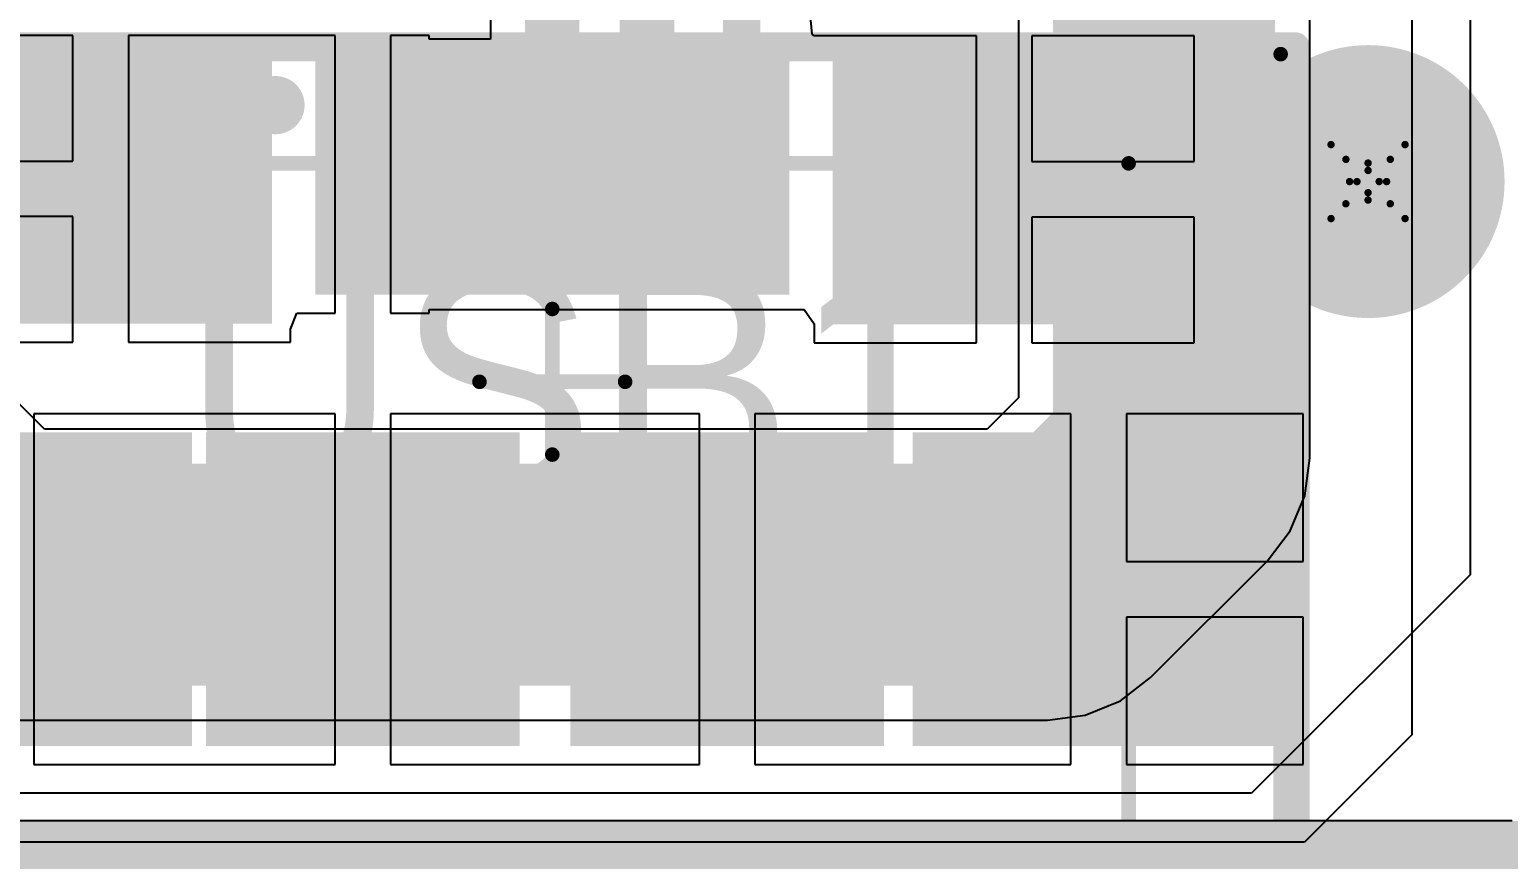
# Model space of a CAD drawing. Header units: millimetres. Extents: x -0.2 to 11.1, y -5.4 to 4.7.
# Drawn here: x 1.9139 to 2.3135, y 0.0096 to 0.234 of the extents above; entities that cross this region are included whole.
import ezdxf

# ---------------------------------------------------------------- set-up
doc = ezdxf.new("R2010")
doc.units = ezdxf.units.MM
doc.header["$MEASUREMENT"] = 0
for name, color, linetype in [('BottomLayer', 5, 'Continuous'), ('DrillDrawing', 1, 'Continuous'), ('InternalPlane1', 76, 'Continuous'), ('InternalPlane2', 16, 'Continuous'), ('Mechanical1', 6, 'Continuous'), ('Mechanical3', 76, 'Continuous'), ('Mechanical5', 56, 'Continuous'), ('TopLayer', 1, 'Continuous'), ('TopOverlay', 2, 'Continuous'), ('TopPaste', 8, 'Continuous'), ('TopSolder', 216, 'Continuous'), ('ViaHoleLayer', 16, 'Continuous')]:
    doc.layers.add(name, color=color, linetype=linetype)

# ---------------------------------------------------------------- blocks, each defined once
blk = doc.blocks.new('MICRO_B_USB_CONNECTOR_SMD_5')
at = {"layer": 'TopLayer'}
for points in [[(-0.16339, 0.02067), (-0.16339, 0.08366), (-0.08071, 0.08366), (-0.08071, 0.02067)], [(-0.05906, 0.08366), (-0.04331, 0.08366), (-0.04331, 0.02854), (-0.05906, 0.02854)], [(-0.03346, 0.08366), (-0.01772, 0.08366), (-0.01772, 0.02854), (-0.03346, 0.02854)], [(-0.00787, 0.08366), (0.00787, 0.08366), (0.00787, 0.02854), (-0.00787, 0.02854)], [(0.01772, 0.08366), (0.03346, 0.08366), (0.03346, 0.02854), (0.01772, 0.02854)], [(0.04331, 0.08366), (0.05906, 0.08366), (0.05906, 0.02854), (0.04331, 0.02854)], [(0.08079, 0.02056), (0.08079, 0.08355), (0.16347, 0.08355), (0.16347, 0.02056)], [(-0.10236, -0.0935), (-0.19291, -0.0935), (-0.19291, -0.0187), (-0.10236, -0.0187)], [(-0.08858, -0.0187), (-0.01378, -0.0187), (-0.01378, -0.0935), (-0.08858, -0.0935)], [(0.00984, -0.0187), (0.08465, -0.0187), (0.08465, -0.0935), (0.00984, -0.0935)], [(0.10236, -0.0187), (0.19291, -0.0187), (0.19291, -0.0935), (0.10236, -0.0935)]]:
    blk.add_hatch(color=1, dxfattribs=at).paths.add_polyline_path(points)
at = {"layer": 'TopPaste'}
for points in [[(-0.16839, 0.01567), (-0.16839, 0.08866), (-0.07571, 0.08866), (-0.07571, 0.01567)], [(-0.06406, 0.08866), (-0.03831, 0.08866), (-0.03831, 0.02354), (-0.06406, 0.02354)], [(-0.03846, 0.08866), (-0.01272, 0.08866), (-0.01272, 0.02354), (-0.03846, 0.02354)], [(-0.01287, 0.08866), (0.01287, 0.08866), (0.01287, 0.02354), (-0.01287, 0.02354)], [(0.01272, 0.08866), (0.03846, 0.08866), (0.03846, 0.02354), (0.01272, 0.02354)], [(0.03831, 0.08866), (0.06406, 0.08866), (0.06406, 0.02354), (0.03831, 0.02354)], [(0.07579, 0.01556), (0.07579, 0.08855), (0.16847, 0.08855), (0.16847, 0.01556)], [(-0.09736, -0.0985), (-0.19791, -0.0985), (-0.19791, -0.0137), (-0.09736, -0.0137)], [(-0.09358, -0.0137), (-0.00878, -0.0137), (-0.00878, -0.0985), (-0.09358, -0.0985)], [(0.00484, -0.0137), (0.08965, -0.0137), (0.08965, -0.0985), (0.00484, -0.0985)], [(0.09736, -0.0137), (0.19791, -0.0137), (0.19791, -0.0985), (0.09736, -0.0985)]]:
    blk.add_hatch(color=8, dxfattribs=at).paths.add_polyline_path(points)
at = {"layer": 'TopSolder'}
for points in [[(-0.16535, 0.0187), (-0.16535, 0.08563), (-0.07874, 0.08563), (-0.07874, 0.0187)], [(-0.06102, 0.08563), (-0.04134, 0.08563), (-0.04134, 0.02657), (-0.06102, 0.02657)], [(-0.03543, 0.08563), (-0.01575, 0.08563), (-0.01575, 0.02657), (-0.03543, 0.02657)], [(-0.00984, 0.08563), (0.00984, 0.08563), (0.00984, 0.02657), (-0.00984, 0.02657)], [(0.01575, 0.08563), (0.03543, 0.08563), (0.03543, 0.02657), (0.01575, 0.02657)], [(0.04134, 0.08563), (0.06102, 0.08563), (0.06102, 0.02657), (0.04134, 0.02657)], [(0.07882, 0.01859), (0.07882, 0.08552), (0.16544, 0.08552), (0.16544, 0.01859)], [(-0.10039, -0.09547), (-0.19488, -0.09547), (-0.19488, -0.01673), (-0.10039, -0.01673)], [(-0.09055, -0.01673), (-0.01181, -0.01673), (-0.01181, -0.09547), (-0.09055, -0.09547)], [(0.00787, -0.01673), (0.08661, -0.01673), (0.08661, -0.09547), (0.00787, -0.09547)], [(0.10039, -0.01673), (0.19488, -0.01673), (0.19488, -0.09547), (0.10039, -0.09547)]]:
    blk.add_hatch(color=216, dxfattribs=at).paths.add_polyline_path(points)
at = {"layer": 'Mechanical1', "const_width": 0.00394}
for points in [[(-0.15576, 0.05906), (0.15576, 0.05906)], [(0.15576, -0.1638), (0.15576, 0.05906)]]:
    blk.add_lwpolyline(points, dxfattribs=at)
at = {"layer": 'Mechanical1', "const_width": 0.00197}
blk.add_lwpolyline([(0.15478, 0.05906, 1), (0.15674, 0.05906, 1)], format="xyb", close=True, dxfattribs=at)
blk.add_lwpolyline([(0.15478, 0.05906, 1), (0.15674, 0.05906, 1)], format="xyb", close=True, dxfattribs=at)
at = {"layer": 'Mechanical3', "const_width": 0.00394}
for points in [[(-0.19685, 0.08858), (0.19685, 0.08858)], [(0.19685, -0.13386), (0.19685, 0.08858)], [(0, -0.01969), (0, 0.01969)], [(-0.01969, 0), (0.01969, 0)]]:
    blk.add_lwpolyline(points, dxfattribs=at)
at = {"layer": 'Mechanical3', "const_width": 0.00197}
for points in [[(0.19587, 0.08858, 1), (0.19783, 0.08858, 1)], [(0.19587, 0.08858, 1), (0.19783, 0.08858, 1)], [(-0.00098, 0.01969, 1), (0.00098, 0.01969, 1)], [(-0.02067, 0, 1), (-0.0187, 0, 1)], [(0.0187, 0, 1), (0.02067, 0, 1)], [(-0.00098, -0.01969, 1), (0.00098, -0.01969, 1)]]:
    blk.add_lwpolyline(points, format="xyb", close=True, dxfattribs=at)
at = {"layer": 'Mechanical5', "const_width": 0.00394}
for points in [[(-0.19685, 0.08858), (0.19685, 0.08858)], [(0.19685, -0.13386), (0.19685, 0.08858)]]:
    blk.add_lwpolyline(points, dxfattribs=at)
at = {"layer": 'Mechanical5', "const_width": 0.00197}
blk.add_lwpolyline([(0.19587, 0.08858, 1), (0.19783, 0.08858, 1)], format="xyb", close=True, dxfattribs=at)
blk.add_lwpolyline([(0.19587, 0.08858, 1), (0.19783, 0.08858, 1)], format="xyb", close=True, dxfattribs=at)
at = {"layer": 'TopOverlay', "const_width": 0.00787}
for points in [[(-0.20079, 0.09055), (0.20079, 0.09055)], [(0.20079, -0.13386), (0.20079, 0.09055)]]:
    blk.add_lwpolyline(points, dxfattribs=at)
at = {"layer": 'TopOverlay'}
for points, const_width in [([(0.19882, 0.09055, 1), (0.20276, 0.09055, 1)], 0.00394), ([(0.19882, 0.09055, 1), (0.20276, 0.09055, 1)], 0.00394), ([(-0.07087, 0.0748, 1), (-0.07874, 0.0748, 1)], 0.00787), ([(-0.08071, 0.0748, 1), (-0.07677, 0.0748, 1)], 0.00394), ([(-0.07283, 0.0748, 1), (-0.0689, 0.0748, 1)], 0.00394)]:
    blk.add_lwpolyline(points, format="xyb", close=True, dxfattribs=dict(at, const_width=const_width))
at = {"layer": 'Mechanical5'}
blk.add_text('USB1', height=0.06, dxfattribs=at).set_placement((-0.09997, -0.02999))

msp = doc.modelspace()

# ---------------------------------------------------------------- hatches: boundary and pattern name
at = {"layer": 'BottomLayer'}
h = msp.add_hatch(color=5, dxfattribs=at)
edge = h.paths.add_edge_path()
edge.add_arc((2.27559, 0.19291), 0.01181, 0, 360)
at = {"layer": 'InternalPlane2'}
h = msp.add_hatch(color=16, dxfattribs=at)
edge = h.paths.add_edge_path()
edge.add_arc((2.27559, 0.19291), 0.03689, 0, 360)
at = {"layer": 'TopLayer'}
h = msp.add_hatch(color=1, dxfattribs=at)
edge = h.paths.add_edge_path()
edge.add_arc((2.27559, 0.19291), 0.01181, 0, 360)
at = {"layer": 'ViaHoleLayer'}
h = msp.add_hatch(color=16, dxfattribs=at)
edge = h.paths.add_edge_path()
edge.add_arc((2.27559, 0.19291), 0.00689, 0, 360)

# ---------------------------------------------------------------- linework, layer by layer
at = {"layer": 'BottomLayer'}
for p, q in [((2.30315, 1.06693), (2.30315, 0.08661)), ((2.18114, 0.38656), (2.18114, 0.1344)), ((2.25981, 0.11811), (2.25981, 0.38656)), ((1.91787, 0.12595), (1.88579, 0.15803)), ((2.18114, 0.1344), (2.17268, 0.12595)), ((2.17268, 0.12595), (1.91787, 0.12595)), ((2.25847, 0.10793), (2.25981, 0.11811)), ((2.25454, 0.09844), (2.25847, 0.10793)), ((2.24829, 0.0903), (2.25454, 0.09844)), ((2.21679, 0.0588), (2.24829, 0.0903)), ((2.30315, 0.08661), (2.24409, 0.02756)), ((2.20864, 0.05255), (2.21679, 0.0588)), ((2.19916, 0.04862), (2.20864, 0.05255)), ((2.18898, 0.04728), (2.19916, 0.04862)), ((1.90157, 0.04728), (2.18898, 0.04728)), ((2.24409, 0.02756), (0.33465, 0.02756))]:
    msp.add_line(p, q, dxfattribs=at)
at = {"layer": 'BottomLayer', "const_width": 0.06}
for points in [[(2.22047, 0.11811), (2.22047, 0.48535)], [(1.84646, 0.14173), (1.90157, 0.08661)], [(2.18898, 0.08661), (2.22047, 0.11811)], [(1.90157, 0.08661), (2.18898, 0.08661)]]:
    msp.add_lwpolyline(points, dxfattribs=at)
at = {"layer": 'BottomLayer', "const_width": 0.03}
for points in [[(2.20547, 0.11811, 1), (2.23547, 0.11811, 1)], [(2.20547, 0.11811, 1), (2.23547, 0.11811, 1)], [(1.88657, 0.08661, 1), (1.91657, 0.08661, 1)], [(1.88657, 0.08661, 1), (1.91657, 0.08661, 1)], [(2.17398, 0.08661, 1), (2.20398, 0.08661, 1)], [(2.17398, 0.08661, 1), (2.20398, 0.08661, 1)]]:
    msp.add_lwpolyline(points, format="xyb", close=True, dxfattribs=at)
at = {"layer": 'DrillDrawing', "const_width": 0.002}
for points in [[(2.26559, 0.20291), (2.27559, 0.19791)], [(2.26559, 0.20291), (2.27059, 0.19291)], [(2.27559, 0.19791), (2.28559, 0.20291)], [(2.28059, 0.19291), (2.28559, 0.20291)], [(2.26959, 0.19891), (2.27559, 0.19591)], [(2.26959, 0.19891), (2.27259, 0.19291)], [(2.27559, 0.19591), (2.28159, 0.19891)], [(2.27859, 0.19291), (2.28159, 0.19891)], [(2.26559, 0.18291), (2.27059, 0.19291)], [(2.26959, 0.18691), (2.27259, 0.19291)], [(2.27859, 0.19291), (2.28159, 0.18691)], [(2.28059, 0.19291), (2.28559, 0.18291)], [(2.26559, 0.18291), (2.27559, 0.18791)], [(2.26959, 0.18691), (2.27559, 0.18991)], [(2.27559, 0.18991), (2.28159, 0.18691)], [(2.27559, 0.18791), (2.28559, 0.18291)]]:
    msp.add_lwpolyline(points, dxfattribs=at)
at = {"layer": 'DrillDrawing', "const_width": 0.001}
for points in [[(2.26509, 0.20291, 1), (2.26609, 0.20291, 1)], [(2.26509, 0.20291, 1), (2.26609, 0.20291, 1)], [(2.28509, 0.20291, 1), (2.28609, 0.20291, 1)], [(2.28509, 0.20291, 1), (2.28609, 0.20291, 1)], [(2.26909, 0.19891, 1), (2.27009, 0.19891, 1)], [(2.26909, 0.19891, 1), (2.27009, 0.19891, 1)], [(2.28109, 0.19891, 1), (2.28209, 0.19891, 1)], [(2.28109, 0.19891, 1), (2.28209, 0.19891, 1)], [(2.27509, 0.19791, 1), (2.27609, 0.19791, 1)], [(2.27509, 0.19791, 1), (2.27609, 0.19791, 1)], [(2.27509, 0.19591, 1), (2.27609, 0.19591, 1)], [(2.27509, 0.19591, 1), (2.27609, 0.19591, 1)], [(2.27009, 0.19291, 1), (2.27109, 0.19291, 1)], [(2.27009, 0.19291, 1), (2.27109, 0.19291, 1)], [(2.27209, 0.19291, 1), (2.27309, 0.19291, 1)], [(2.27209, 0.19291, 1), (2.27309, 0.19291, 1)], [(2.27809, 0.19291, 1), (2.27909, 0.19291, 1)], [(2.27809, 0.19291, 1), (2.27909, 0.19291, 1)], [(2.28009, 0.19291, 1), (2.28109, 0.19291, 1)], [(2.28009, 0.19291, 1), (2.28109, 0.19291, 1)], [(2.26909, 0.18691, 1), (2.27009, 0.18691, 1)], [(2.26909, 0.18691, 1), (2.27009, 0.18691, 1)], [(2.27509, 0.18991, 1), (2.27609, 0.18991, 1)], [(2.27509, 0.18991, 1), (2.27609, 0.18991, 1)], [(2.27509, 0.18791, 1), (2.27609, 0.18791, 1)], [(2.27509, 0.18791, 1), (2.27609, 0.18791, 1)], [(2.28109, 0.18691, 1), (2.28209, 0.18691, 1)], [(2.28109, 0.18691, 1), (2.28209, 0.18691, 1)], [(2.26509, 0.18291, 1), (2.26609, 0.18291, 1)], [(2.26509, 0.18291, 1), (2.26609, 0.18291, 1)], [(2.28509, 0.18291, 1), (2.28609, 0.18291, 1)], [(2.28509, 0.18291, 1), (2.28609, 0.18291, 1)]]:
    msp.add_lwpolyline(points, format="xyb", close=True, dxfattribs=at)
at = {"layer": 'InternalPlane1'}
msp.add_line((2.31455, 0.0201), (0.0201, 0.0201), dxfattribs=at)
at = {"layer": 'InternalPlane1', "const_width": 0.01}
for points in [[(2.26639, 0.21818, -0.176327), (2.28479, 0.21818)], [(2.25032, 0.18372, -0.176327), (2.25032, 0.20211)], [(2.30086, 0.20211, -0.176327), (2.30086, 0.18372)], [(2.28479, 0.16765, -0.176327), (2.26639, 0.16765)]]:
    msp.add_lwpolyline(points, format="xyb", dxfattribs=at)
at = {"layer": 'InternalPlane1', "const_width": 0.005}
for points in [[(2.26389, 0.21818, 1), (2.26889, 0.21818, 1)], [(2.28229, 0.21818, 1), (2.28729, 0.21818, 1)], [(2.24782, 0.20211, 1), (2.25282, 0.20211, 1)], [(2.29836, 0.20211, 1), (2.30336, 0.20211, 1)], [(2.24782, 0.18372, 1), (2.25282, 0.18372, 1)], [(2.29836, 0.18372, 1), (2.30336, 0.18372, 1)], [(2.26389, 0.16765, 1), (2.26889, 0.16765, 1)], [(2.28229, 0.16765, 1), (2.28729, 0.16765, 1)]]:
    msp.add_lwpolyline(points, format="xyb", close=True, dxfattribs=at)
at = {"layer": 'InternalPlane1', "const_width": 0.04}
msp.add_lwpolyline([(0, 0), (3.15748, 0)], dxfattribs=at)
at = {"layer": 'InternalPlane2'}
msp.add_line((2.31455, 0.0201), (0.0201, 0.0201), dxfattribs=at)
at = {"layer": 'InternalPlane2', "const_width": 0.04}
msp.add_lwpolyline([(0, 0), (3.15748, 0)], dxfattribs=at)
at = {"layer": 'TopLayer'}
for p, q in [((2.2874, 0.33351), (2.2874, 0.04331)), ((2.03845, 0.25589), (2.03845, 0.23144)), ((2.12533, 0.23277), (2.12481, 0.23848)), ((1.92557, 0.23244), (1.88173, 0.23244)), ((1.92557, 0.19845), (1.92557, 0.23244)), ((1.98106, 0.23244), (1.94057, 0.23244)), ((1.94057, 0.23244), (1.94057, 0.19095)), ((1.98606, 0.23244), (1.98106, 0.23244)), ((1.98941, 0.23244), (1.98606, 0.23244)), ((1.99644, 0.23244), (1.98941, 0.23244)), ((1.99644, 0.19488), (1.99644, 0.23244)), ((2.02181, 0.23244), (2.01144, 0.23244)), ((2.01144, 0.23244), (2.01144, 0.19488)), ((2.02181, 0.23144), (2.02181, 0.23244)), ((2.12591, 0.23233), (2.12533, 0.23277)), ((2.12781, 0.23233), (2.12591, 0.23233)), ((2.16975, 0.23233), (2.12781, 0.23233)), ((2.16975, 0.19083), (2.16975, 0.23233)), ((2.22859, 0.23233), (2.18475, 0.23233)), ((2.18475, 0.23233), (2.18475, 0.19833)), ((2.22859, 0.19833), (2.22859, 0.23233)), ((2.03845, 0.23144), (2.02181, 0.23144)), ((1.88173, 0.19845), (1.92557, 0.19845)), ((2.18475, 0.19833), (2.22859, 0.19833)), ((1.99644, 0.15732), (1.99644, 0.19488)), ((2.01144, 0.19488), (2.01144, 0.15732)), ((1.94057, 0.19095), (1.94057, 0.14945)), ((2.16975, 0.14934), (2.16975, 0.19083)), ((1.92557, 0.18344), (1.88173, 0.18344)), ((1.92557, 0.14945), (1.92557, 0.18344)), ((2.22859, 0.18333), (2.18475, 0.18333)), ((2.18475, 0.18333), (2.18475, 0.14934)), ((2.22859, 0.14934), (2.22859, 0.18333)), ((1.98441, 0.15301), (1.98606, 0.15732)), ((1.98606, 0.15732), (1.98941, 0.15732)), ((1.98941, 0.15732), (1.99644, 0.15732)), ((2.01144, 0.15732), (2.02181, 0.15732)), ((2.02181, 0.15732), (2.02181, 0.15832)), ((2.02181, 0.15832), (2.12091, 0.15832)), ((2.12091, 0.15832), (2.12317, 0.15832)), ((2.12317, 0.15832), (2.12591, 0.15446)), ((1.98441, 0.14945), (1.98441, 0.15301)), ((2.12591, 0.15446), (2.12591, 0.14934)), ((1.88173, 0.14945), (1.92557, 0.14945)), ((1.94057, 0.14945), (1.98441, 0.14945)), ((2.12591, 0.14934), (2.16975, 0.14934)), ((2.18475, 0.14934), (2.22859, 0.14934)), ((1.96276, 0.13008), (1.91498, 0.13008)), ((1.91498, 0.13008), (1.91498, 0.08268)), ((1.96276, 0.13008), (1.96276, 0.13008)), ((1.99644, 0.13008), (1.96276, 0.13008)), ((1.99644, 0.08268), (1.99644, 0.13008)), ((2.04996, 0.13008), (2.01144, 0.13008)), ((2.01144, 0.13008), (2.01144, 0.08268)), ((2.05496, 0.13008), (2.04996, 0.13008)), ((2.05634, 0.13008), (2.05496, 0.13008)), ((2.09486, 0.13008), (2.05634, 0.13008)), ((2.09486, 0.08268), (2.09486, 0.13008)), ((2.19526, 0.13008), (2.10986, 0.13008)), ((2.10986, 0.13008), (2.10986, 0.08268)), ((2.19526, 0.08268), (2.19526, 0.13008)), ((2.25803, 0.13008), (2.21026, 0.13008)), ((2.21026, 0.13008), (2.21026, 0.09018)), ((2.25803, 0.09018), (2.25803, 0.13008)), ((2.21026, 0.09018), (2.25803, 0.09018)), ((1.91498, 0.08268), (1.91498, 0.03528)), ((1.99644, 0.03528), (1.99644, 0.08268)), ((2.01144, 0.08268), (2.01144, 0.03528)), ((2.09486, 0.03528), (2.09486, 0.08268)), ((2.10986, 0.08268), (2.10986, 0.03528)), ((2.19526, 0.03528), (2.19526, 0.08268)), ((2.25803, 0.07518), (2.21026, 0.07518)), ((2.21026, 0.07518), (2.21026, 0.03528)), ((2.25803, 0.03528), (2.25803, 0.07518)), ((2.2874, 0.04331), (2.25837, 0.01427)), ((1.91498, 0.03528), (1.95654, 0.03528)), ((1.95654, 0.03528), (1.95654, 0.03528)), ((1.95654, 0.03528), (1.99644, 0.03528)), ((2.01144, 0.03528), (2.04996, 0.03528)), ((2.04996, 0.03528), (2.05134, 0.03528)), ((2.05134, 0.03528), (2.05634, 0.03528)), ((2.05634, 0.03528), (2.09486, 0.03528)), ((2.10986, 0.03528), (2.19526, 0.03528)), ((2.21026, 0.03528), (2.25803, 0.03528)), ((2.25837, 0.01427), (1.1747, 0.01427))]:
    msp.add_line(p, q, dxfattribs=at)
for points, const_width in [([(2.08071, 0.19488), (2.08071, 0.26462)], 0.0147), ([(2.05512, 0.19488), (2.05512, 0.2628)], 0.0147), ([(2.1063, 0.19488), (2.1063, 0.24016)], 0.01)]:
    msp.add_lwpolyline(points, dxfattribs=dict(at, const_width=const_width))
for points, const_width in [([(2.05144, 0.19488, 1), (2.05879, 0.19488, 1)], 0.00735), ([(2.07703, 0.19488, 1), (2.08438, 0.19488, 1)], 0.00735), ([(2.1038, 0.19488, 1), (2.1088, 0.19488, 1)], 0.005)]:
    msp.add_lwpolyline(points, format="xyb", close=True, dxfattribs=dict(at, const_width=const_width))

# ---------------------------------------------------------------- block references
msp.add_blockref('MICRO_B_USB_CONNECTOR_SMD_5', (2.05512, 0.13878))

doc.saveas('drawing.dxf')
